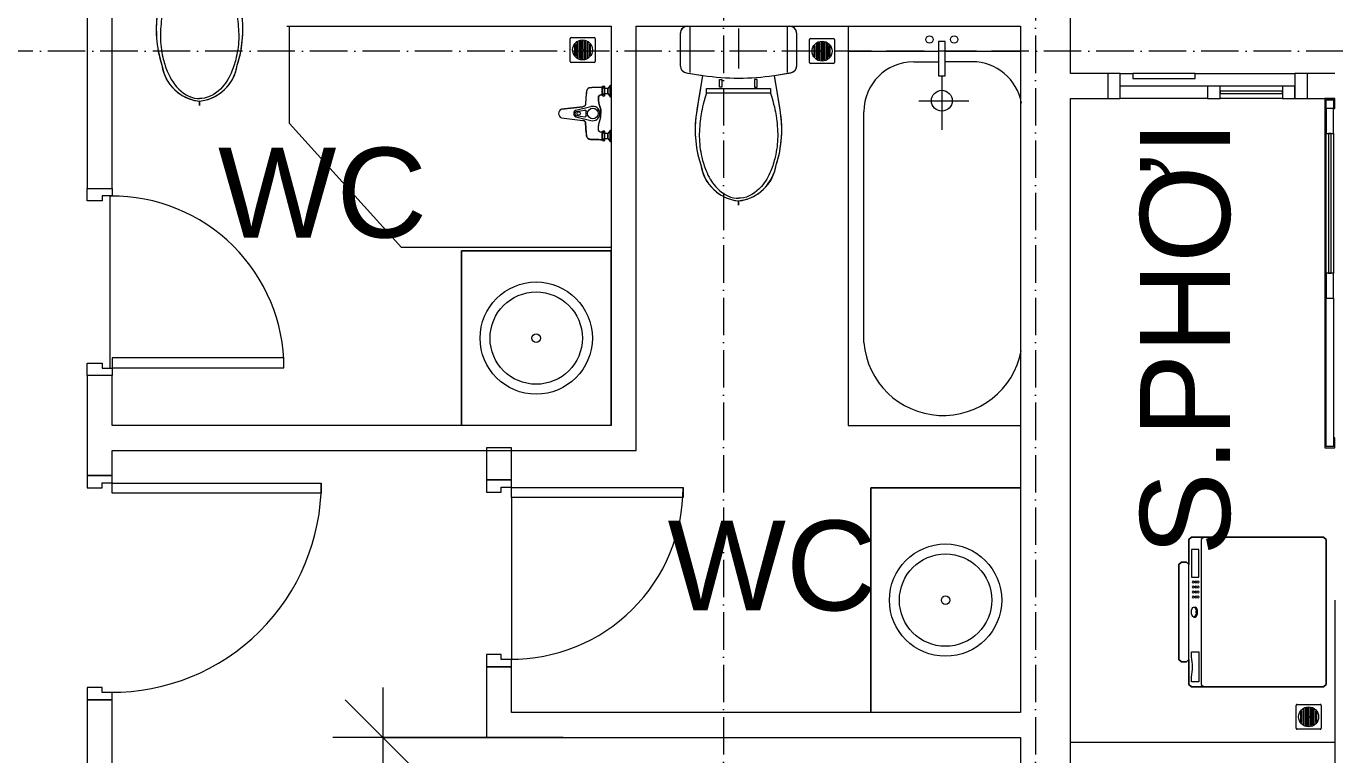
# Model space of a CAD drawing. Header units: millimetres. Extents: x -20144 to 122974, y -38328 to 48263.
# Drawn here: x 5156 to 10401, y 3530 to 6450 of the extents above; entities that cross this region are included whole.
import ezdxf

# ---------------------------------------------------------------- set-up
doc = ezdxf.new("R2010")
doc.units = ezdxf.units.MM
doc.linetypes.add('Grid Line', pattern=[4.2, 3, -0.6, 0, -0.6])
for name, color, linetype, lineweight in [('CHU', 181, 'Continuous', 5), ('CUA', 31, 'Continuous', 9), ('DIM', 1, 'Continuous', 5), ('DIM-200', 1, 'Continuous', 5), ('NET-CAT', 3, 'Continuous', 15), ('NET-THAY', 2, 'Continuous', 9), ('THIET BI', 44, 'Continuous', 5), ('THIET-BI', 44, 'Continuous', 5), ('TRUC', 225, 'Continuous', 5)]:
    doc.layers.add(name, color=color, linetype=linetype, lineweight=lineweight)
doc.styles.add('Arial_3', font='arial_0.ttf', dxfattribs={"height": 400})
doc.styles.add('Arial_4', font='arial_0.ttf', dxfattribs={"height": 360})
doc.dimstyles.new('Diagonal_-_2mm_Arial', dxfattribs={"dimscale": 304.8, "dimtxt": 408.10376, "dimasz": 0.984252, "dimexe": 0.656168, "dimexo": 4.593176, "dimgap": 0.098425, "dimtad": 1, "dimdec": 0, "dimzin": 0, "dimdsep": 46, "dimtxsty": 'Arial_3', "dimblk1": 'OBLIQUE', "dimblk2": 'OBLIQUE', "dimsah": 1, "dimcen": 0.09, "dimdle": 0.656168, "dimazin": 0, "dimtfac": 1, "dimtdec": 4, "dimtix": 1, "dimtmove": 0, "dimatfit": 3, "dimfxl": 0, "dimtvp": 1, "dimtolj": 1, "dimtzin": 0, "dimlwd": 9, "dimlwe": 9, "dimarcsym": 0})

# ---------------------------------------------------------------- blocks, each defined once
blk = doc.blocks.new('CUA WC - Type 1-1365100-MẶT BẰNG TẦNG 5 ĐẾN TẦNG 22')
at = {"layer": 'CUA', "lineweight": 5}
for p, q in [((-273.5, -52.3), (-273.5, 47.7)), ((-273.5, 47.7), (-223.5, 47.7)), ((-223.5, 47.7), (-223.5, -11.3)), ((426.5, 47.7), (476.5, 47.7)), ((426.5, -11.3), (426.5, 47.7)), ((476.5, 47.7), (476.5, -52.3)), ((-243.5, -52.3), (-273.5, -52.3)), ((-243.5, -11.3), (-243.5, -52.3)), ((-223.5, -11.3), (-243.5, -11.3)), ((446.5, -11.3), (426.5, -11.3)), ((446.5, -52.3), (446.5, -11.3)), ((476.5, -52.3), (446.5, -52.3))]:
    blk.add_line(p, q, dxfattribs=at)
at = {"layer": 'CUA'}
for p, q in [((-202.5, -52.3), (-242.5, -52.3)), ((-242.5, -52.3), (-242.5, -740.3)), ((-202.5, -740.3), (-202.5, -52.3)), ((-242.5, -740.3), (-202.5, -740.3))]:
    blk.add_line(p, q, dxfattribs=at)
at = {"layer": 'CUA', "lineweight": 5}
blk.add_arc((-242.5, -52.3), 688, 270, 0.5, dxfattribs=at)
blk = doc.blocks.new('CUA PHONG NGU - Type 1-1365721-MẶT BẰNG TẦNG 5 ĐẾN TẦNG 22')
at = {"layer": 'CUA'}
for p, q in [((-317.5, 890.3), (-277.5, 890.3)), ((-317.5, 52.3), (-317.5, 890.3)), ((-277.5, 890.3), (-277.5, 52.3)), ((-277.5, 52.3), (-317.5, 52.3))]:
    blk.add_line(p, q, dxfattribs=at)
at = {"layer": 'CUA', "lineweight": 5}
for p, q in [((-318.5, 52.3), (-348.5, 52.3)), ((-348.5, 52.3), (-348.5, -47.7)), ((-318.5, 11.3), (-318.5, 52.3)), ((-298.5, 11.3), (-318.5, 11.3)), ((-298.5, -47.7), (-298.5, 11.3)), ((521.5, 11.3), (501.5, 11.3)), ((501.5, 11.3), (501.5, -47.7)), ((551.5, 52.3), (521.5, 52.3)), ((521.5, 52.3), (521.5, 11.3)), ((551.5, -47.7), (551.5, 52.3)), ((-348.5, -47.7), (-298.5, -47.7)), ((501.5, -47.7), (551.5, -47.7))]:
    blk.add_line(p, q, dxfattribs=at)
blk.add_arc((-317.5, 52.3), 838, 359.5, 90, dxfattribs=at)
blk = doc.blocks.new('CUA WC - Type 1-1365096-MẶT BẰNG TẦNG 5 ĐẾN TẦNG 22')
at = {"layer": 'CUA'}
for p, q in [((-242.5, 740.3), (-202.5, 740.3)), ((-242.5, 52.3), (-242.5, 740.3)), ((-202.5, 740.3), (-202.5, 52.3)), ((-202.5, 52.3), (-242.5, 52.3))]:
    blk.add_line(p, q, dxfattribs=at)
at = {"layer": 'CUA', "lineweight": 5}
for p, q in [((-243.5, 52.3), (-273.5, 52.3)), ((-273.5, 52.3), (-273.5, -47.7)), ((-243.5, 11.3), (-243.5, 52.3)), ((-223.5, 11.3), (-243.5, 11.3)), ((-223.5, -47.7), (-223.5, 11.3)), ((446.5, 11.3), (426.5, 11.3)), ((426.5, 11.3), (426.5, -47.7)), ((476.5, 52.3), (446.5, 52.3)), ((446.5, 52.3), (446.5, 11.3)), ((476.5, -47.7), (476.5, 52.3)), ((-273.5, -47.7), (-223.5, -47.7)), ((426.5, -47.7), (476.5, -47.7))]:
    blk.add_line(p, q, dxfattribs=at)
blk.add_arc((-242.5, 52.3), 688, 359.5, 90, dxfattribs=at)
blk = doc.blocks.new('X-XI1 - X-XI-V5-MẶT BẰNG TẦNG 5 ĐẾN TẦNG 22')
at = {"layer": 'THIET-BI'}
for p, q in [((204.3, 0), (-204.3, 0)), ((204.3, 0), (-204.3, 0)), ((204.3, 0), (0, 0)), ((194.6, 0), (194.6, -186.1)), ((215, -2.1), (204.3, 0)), ((-230.6, -16.8), (-233.2, -33.2)), ((-233.2, -29), (-233.2, -157.9)), ((-233.2, -29), (-233.2, -157.9)), ((-233.2, -33.2), (-233.2, -45)), ((-233.2, -45), (-233.2, -157.9)), ((-227.9, -12.2), (-230.6, -16.8)), ((-222, -6.1), (-227.9, -12.2)), ((-212.4, -1.2), (-222, -6.1)), ((-204.3, 0), (-212.4, -1.2)), ((0, 0), (-204.3, 0)), ((-194.6, 0), (-194.6, -185.7)), ((0, -9.4), (0, -169.7)), ((219.3, -4.2), (215, -2.1)), ((224.8, -8.5), (219.3, -4.2)), ((227.7, -12), (224.8, -8.5)), ((231.6, -19.3), (227.7, -12)), ((233.2, -29), (231.6, -19.3)), ((233.2, -157.9), (233.2, -29)), ((233.2, -157.9), (233.2, -29)), ((233.2, -157.9), (233.2, -29)), ((-233.2, -157.9), (-232.9, -162.1)), ((-232.9, -162.1), (-231, -169.1)), ((-231, -169.1), (-228, -174.5)), ((-228, -174.5), (-224.2, -178.9)), ((-224.2, -178.9), (-216.9, -183.9)), ((-216.9, -183.9), (-209.4, -186.4)), ((-209.4, -186.4), (-202.4, -187.7)), ((-202.4, -187.7), (-192, -189.7)), ((-192, -189.7), (-184.2, -191.1)), ((-184.2, -191.1), (-168, -193.8)), ((-168, -193.8), (-149.9, -196.6)), ((-143.8, -197.5), (-166.7, -335.2)), ((-143.8, -197.5), (-166.7, -335.2)), ((-149.9, -196.6), (-143.8, -197.5)), ((-143.8, -197.5), (-147.8, -221.1)), ((143.8, -197.5), (212.9, -185.5)), ((166.7, -335.2), (143.8, -197.5)), ((166.7, -335.2), (143.8, -197.5)), ((146.9, -216.1), (143.8, -197.5)), ((212.9, -185.5), (220.8, -181.7)), ((220.8, -181.7), (226.5, -176.5)), ((226.5, -176.5), (231.9, -166.7)), ((231.9, -166.7), (233.2, -157.9)), ((-147.8, -221.1), (-155.3, -266.3)), ((-127.7, -249.9), (127.7, -249.9)), ((-127.7, -267.8), (-127.7, -249.9)), ((-76.6, -213.5), (-66.1, -213.5)), ((-76.6, -245), (-76.6, -213.5)), ((-66.1, -245), (-76.6, -245)), ((-66.1, -213.5), (-66.1, -245)), ((64, -213.5), (64, -245)), ((74.4, -213.5), (64, -213.5)), ((64, -245), (74.4, -245)), ((74.4, -245), (74.4, -213.5)), ((127.7, -249.9), (127.7, -267.8)), ((151.8, -245.3), (146.9, -216.1)), ((157.2, -277.8), (151.8, -245.3)), ((-161.5, -303.8), (-164.6, -322)), ((-157.7, -280.9), (-161.5, -303.8)), ((-155.3, -266.3), (-157.7, -280.9)), ((-8.6, -267.8), (-127.7, -267.8)), ((127.7, -267.8), (-8.6, -267.8)), ((161.7, -304.9), (157.2, -277.8)), ((166.7, -335.2), (161.7, -304.9)), ((-171, -365.1), (-172.5, -383)), ((-168.9, -349), (-171, -365.1)), ((-164.6, -322), (-168.9, -349)), ((171.6, -371), (166.7, -335.2)), ((-172.5, -383), (-173.5, -402.2)), ((-173.5, -402.2), (-173.1, -436.1)), ((173.2, -395.8), (171.6, -371)), ((173.5, -426.5), (173.2, -395.8)), ((-173.1, -436.1), (-172.5, -446.5)), ((-172.5, -446.5), (-169.6, -474.8)), ((165.2, -502.3), (172.5, -446.5)), ((172.5, -446.5), (173.5, -426.5)), ((-169.6, -474.8), (-166.5, -495.3)), ((-166.5, -495.3), (-161.1, -520.9)), ((-161.1, -520.9), (-151.4, -555.9)), ((155.1, -543.7), (161.7, -518.5)), ((161.7, -518.5), (165.2, -502.3)), ((-151.4, -555.9), (-143.5, -587)), ((145.5, -581), (151.4, -555.9)), ((151.4, -555.9), (155.1, -543.7)), ((-143.5, -587), (-131.8, -612.8)), ((-131.8, -612.8), (-121.7, -628.9)), ((-121.7, -628.9), (-100.2, -653.8)), ((114.1, -638.9), (131.6, -613.2)), ((131.6, -613.2), (145.5, -581)), ((-100.2, -653.8), (-87.5, -664.8)), ((-87.5, -664.8), (-69.9, -676.9)), ((-69.9, -676.9), (-49.6, -687.2)), ((60.8, -681.9), (86, -665.9)), ((86, -665.9), (100.2, -653.8)), ((100.2, -653.8), (114.1, -638.9)), ((-49.6, -687.2), (-19.9, -696.9)), ((-19.9, -696.9), (0, -700.2)), ((0, -700.2), (34.6, -692.9)), ((0, -700.2), (0, -702.7)), ((0, -712.5), (0, -700.2)), ((0, -700.3), (0, -710.2)), ((0, -702.7), (0, -715.9)), ((0, -710.2), (0, -716.9)), ((0, -717.2), (0, -712.5)), ((0, -716.9), (0, -717.2)), ((34.6, -692.9), (60.8, -681.9))]:
    blk.add_line(p, q, dxfattribs=at)
for centre, radius, start, end in [((204.3, -29), 29, 360, 90), ((204.3, -29), 29, 0, 90), ((-204.3, -29), 29, 90, 180), ((-204.3, -29), 29, 90, 180), ((-204.3, -157.9), 29, 180, 259.8599), ((-204.3, -157.9), 29, 180, 259.8599), ((18.1, 960), 1168.8, 258.7762, 262.0348), ((18.1, 960), 1168.8, 258.7762, 262.0348), ((18.1, 960), 1168.8, 262.1447, 269.1633), ((-16, 957.7), 1166.4, 270.8375, 277.7683), ((-18.1, 960), 1168.8, 277.9652, 281.2238), ((-18.1, 960), 1168.8, 277.9652, 281.2238), ((204.3, -157.9), 29, 280.1401, 360), ((204.3, -157.9), 29, 280.1401, 0), ((287.1, -414.4), 460.7, 170.0941, 197.8856), ((287.1, -414.4), 460.7, 170.0941, 197.8856), ((-287.1, -414.4), 460.7, 342.1144, 9.9059), ((-287.1, -414.4), 460.7, 342.1144, 9.9059), ((18.2, -529.6), 171.6, 188.8267, 263.9098), ((18.2, -529.6), 171.6, 188.8267, 263.9098), ((-18.2, -529.6), 171.6, 276.0902, 351.1733), ((-18.2, -529.6), 171.6, 276.0902, 351.1733)]:
    blk.add_arc(centre, radius, start, end, dxfattribs=at)
for points in [[(-127.7, -267.8), (-143.4, -315.6), (-152.2, -364.8), (-160.3, -442.2), (-151, -516.8), (-129.6, -585.3), (-93.5, -652), (-37.5, -689.3), (-2.9, -689.4), (0, -689.4)], [(127.7, -267.8), (143.4, -315.6), (152.2, -364.8), (160.3, -442.2), (151, -516.8), (129.6, -585.3), (93.5, -652), (37.5, -689.3), (2.9, -689.4), (0, -689.4)]]:
    blk.add_open_spline(points, degree=3, knots=[12.724379, 12.724379, 12.724379, 12.724379, 75.096459, 151.912755, 228.70098, 282.501534, 351.034079, 439.49288, 447.51098, 447.51098, 447.51098, 447.51098], dxfattribs=at)
blk = doc.blocks.new('X-XI1 - X-XI-V13-MẶT BẰNG TẦNG 5 ĐẾN TẦNG 22')
at = {"layer": 'THIET-BI'}
for p, q in [((194.6, 0), (194.6, -186.1)), ((215, -2.1), (204.3, 0)), ((-230.6, -16.8), (-233.2, -33.2)), ((-233.2, -29), (-233.2, -157.9)), ((-233.2, -29), (-233.2, -157.9)), ((-233.2, -33.2), (-233.2, -45)), ((-233.2, -45), (-233.2, -157.9)), ((-227.9, -12.2), (-230.6, -16.8)), ((-222, -6.1), (-227.9, -12.2)), ((-212.4, -1.2), (-222, -6.1)), ((-204.3, 0), (-212.4, -1.2)), ((-194.6, 0), (-194.6, -185.7)), ((0, -9.4), (0, -169.7)), ((219.3, -4.2), (215, -2.1)), ((224.8, -8.5), (219.3, -4.2)), ((227.7, -12), (224.8, -8.5)), ((231.6, -19.3), (227.7, -12)), ((233.2, -29), (231.6, -19.3)), ((233.2, -157.9), (233.2, -29)), ((233.2, -157.9), (233.2, -29)), ((233.2, -157.9), (233.2, -29)), ((-233.2, -157.9), (-232.9, -162.1)), ((-232.9, -162.1), (-231, -169.1)), ((-231, -169.1), (-228, -174.5)), ((-228, -174.5), (-224.2, -178.9)), ((-224.2, -178.9), (-216.9, -183.9)), ((-216.9, -183.9), (-209.4, -186.4)), ((-209.4, -186.4), (-202.4, -187.7)), ((-202.4, -187.7), (-192, -189.7)), ((-192, -189.7), (-184.2, -191.1)), ((-184.2, -191.1), (-168, -193.8)), ((-168, -193.8), (-149.9, -196.6)), ((-143.8, -197.5), (-166.7, -335.2)), ((-143.8, -197.5), (-166.7, -335.2)), ((-149.9, -196.6), (-143.8, -197.5)), ((-143.8, -197.5), (-147.8, -221.1)), ((143.8, -197.5), (212.9, -185.5)), ((166.7, -335.2), (143.8, -197.5)), ((166.7, -335.2), (143.8, -197.5)), ((146.9, -216.1), (143.8, -197.5)), ((212.9, -185.5), (220.8, -181.7)), ((220.8, -181.7), (226.5, -176.5)), ((226.5, -176.5), (231.9, -166.7)), ((231.9, -166.7), (233.2, -157.9)), ((-147.8, -221.1), (-155.3, -266.3)), ((-127.7, -249.9), (127.7, -249.9)), ((-127.7, -267.8), (-127.7, -249.9)), ((-76.6, -213.5), (-66.1, -213.5)), ((-76.6, -245), (-76.6, -213.5)), ((-66.1, -245), (-76.6, -245)), ((-66.1, -213.5), (-66.1, -245)), ((64, -213.5), (64, -245)), ((74.4, -213.5), (64, -213.5)), ((64, -245), (74.4, -245)), ((74.4, -245), (74.4, -213.5)), ((127.7, -249.9), (127.7, -267.8)), ((151.8, -245.3), (146.9, -216.1)), ((157.2, -277.8), (151.8, -245.3)), ((-161.5, -303.8), (-164.6, -322)), ((-157.7, -280.9), (-161.5, -303.8)), ((-155.3, -266.3), (-157.7, -280.9)), ((-8.6, -267.8), (-127.7, -267.8)), ((127.7, -267.8), (-8.6, -267.8)), ((161.7, -304.9), (157.2, -277.8)), ((166.7, -335.2), (161.7, -304.9)), ((-171, -365.1), (-172.5, -383)), ((-168.9, -349), (-171, -365.1)), ((-164.6, -322), (-168.9, -349)), ((171.6, -371), (166.7, -335.2)), ((-172.5, -383), (-173.5, -402.2)), ((-173.5, -402.2), (-173.1, -436.1)), ((173.2, -395.8), (171.6, -371)), ((173.5, -426.5), (173.2, -395.8)), ((-173.1, -436.1), (-172.5, -446.5)), ((-172.5, -446.5), (-169.6, -474.8)), ((165.2, -502.3), (172.5, -446.5)), ((172.5, -446.5), (173.5, -426.5)), ((-169.6, -474.8), (-166.5, -495.3)), ((-166.5, -495.3), (-161.1, -520.9)), ((-161.1, -520.9), (-151.4, -555.9)), ((155.1, -543.7), (161.7, -518.5)), ((161.7, -518.5), (165.2, -502.3)), ((-151.4, -555.9), (-143.5, -587)), ((145.5, -581), (151.4, -555.9)), ((151.4, -555.9), (155.1, -543.7)), ((-143.5, -587), (-131.8, -612.8)), ((-131.8, -612.8), (-121.7, -628.9)), ((-121.7, -628.9), (-100.2, -653.8)), ((114.1, -638.9), (131.6, -613.2)), ((131.6, -613.2), (145.5, -581)), ((-100.2, -653.8), (-87.5, -664.8)), ((-87.5, -664.8), (-69.9, -676.9)), ((-69.9, -676.9), (-49.6, -687.2)), ((60.8, -681.9), (86, -665.9)), ((86, -665.9), (100.2, -653.8)), ((100.2, -653.8), (114.1, -638.9)), ((-49.6, -687.2), (-19.9, -696.9)), ((-19.9, -696.9), (0, -700.2)), ((0, -700.2), (34.6, -692.9)), ((0, -700.2), (0, -702.7)), ((0, -712.5), (0, -700.2)), ((0, -700.3), (0, -710.2)), ((0, -702.7), (0, -715.9)), ((0, -710.2), (0, -716.9)), ((0, -717.2), (0, -712.5)), ((0, -716.9), (0, -717.2)), ((34.6, -692.9), (60.8, -681.9))]:
    blk.add_line(p, q, dxfattribs=at)
for centre, radius, start, end in [((204.3, -29), 29, 360, 90), ((204.3, -29), 29, 0, 90), ((-204.3, -29), 29, 90, 180), ((-204.3, -29), 29, 90, 180), ((-204.3, -157.9), 29, 180, 259.8599), ((-204.3, -157.9), 29, 180, 259.8599), ((18.1, 960), 1168.8, 258.7762, 262.0348), ((18.1, 960), 1168.8, 258.7762, 262.0348), ((18.1, 960), 1168.8, 262.1447, 269.1633), ((-16, 957.7), 1166.4, 270.8375, 277.7683), ((-18.1, 960), 1168.8, 277.9652, 281.2238), ((-18.1, 960), 1168.8, 277.9652, 281.2238), ((204.3, -157.9), 29, 280.1401, 360), ((204.3, -157.9), 29, 280.1401, 0), ((287.1, -414.4), 460.7, 170.0941, 197.8856), ((287.1, -414.4), 460.7, 170.0941, 197.8856), ((-287.1, -414.4), 460.7, 342.1144, 9.9059), ((-287.1, -414.4), 460.7, 342.1144, 9.9059), ((18.2, -529.6), 171.6, 188.8267, 263.9098), ((18.2, -529.6), 171.6, 188.8267, 263.9098), ((-18.2, -529.6), 171.6, 276.0902, 351.1733), ((-18.2, -529.6), 171.6, 276.0902, 351.1733)]:
    blk.add_arc(centre, radius, start, end, dxfattribs=at)
for points in [[(-127.7, -267.8), (-143.4, -315.6), (-152.2, -364.8), (-160.3, -442.2), (-151, -516.8), (-129.6, -585.3), (-93.5, -652), (-37.5, -689.3), (-2.9, -689.4), (0, -689.4)], [(127.7, -267.8), (143.4, -315.6), (152.2, -364.8), (160.3, -442.2), (151, -516.8), (129.6, -585.3), (93.5, -652), (37.5, -689.3), (2.9, -689.4), (0, -689.4)]]:
    blk.add_open_spline(points, degree=3, knots=[12.724379, 12.724379, 12.724379, 12.724379, 75.096459, 151.912755, 228.70098, 282.501534, 351.034079, 439.49288, 447.51098, 447.51098, 447.51098, 447.51098], dxfattribs=at)
blk = doc.blocks.new('X-SEN - X-SEN-1305592-MẶT BẰNG TẦNG 5 ĐẾN TẦNG 22')
at = {"layer": 'THIET-BI'}
for p, q in [((-67.5, 0), (-112.5, 0)), ((-112.5, 0), (-112.5, -3.8)), ((-112.5, 0), (-67.5, 0)), ((-112.5, -3.8), (-112.5, 0)), ((-67.5, -3.8), (-67.5, 0)), ((-67.5, 0), (-67.5, -3.8)), ((112.5, 0), (67.5, 0)), ((67.5, 0), (67.5, -3.8)), ((67.5, 0), (67.5, -3.8)), ((112.5, 0), (67.5, 0)), ((112.5, -3.8), (112.5, 0)), ((112.5, -3.8), (112.5, 0)), ((-112.5, -3.8), (-99.9, -12.6)), ((-67.5, -3.8), (-112.5, -3.8)), ((-112.5, -3.8), (-99.9, -12.6)), ((-99.9, -25.3), (-107.2, -25.3)), ((-72.8, -25.3), (-107.2, -25.3)), ((-107.2, -34.3), (-105.1, -34.3)), ((-107.2, -34.3), (-72.8, -34.3)), ((-105.1, -34.3), (-105.1, -37.2)), ((-105.1, -34.3), (-105.1, -37.2)), ((-74.9, -34.3), (-105.1, -34.3)), ((-105.1, -37.2), (-74.9, -37.2)), ((-99.9, -12.6), (-99.9, -25.3)), ((-99.9, -12.6), (-80.1, -12.6)), ((-80.1, -12.6), (-99.9, -12.6)), ((-99.9, -12.6), (-99.9, -25.3)), ((-80.1, -12.6), (-67.5, -3.8)), ((-80.1, -12.6), (-67.5, -3.8)), ((-80.1, -25.3), (-80.1, -12.6)), ((-80.1, -25.3), (-80.1, -12.6)), ((-72.8, -25.3), (-80.1, -25.3)), ((-74.9, -37.2), (-74.9, -34.3)), ((-74.9, -34.3), (-72.8, -34.3)), ((-74.9, -37.2), (-74.9, -34.3)), ((67.5, -3.8), (80.1, -12.6)), ((112.5, -3.8), (67.5, -3.8)), ((67.5, -3.8), (80.1, -12.6)), ((80.1, -25.3), (72.8, -25.3)), ((107.2, -25.3), (72.8, -25.3)), ((72.8, -34.3), (74.9, -34.3)), ((72.8, -34.3), (107.2, -34.3)), ((74.9, -34.3), (74.9, -37.2)), ((74.9, -34.3), (74.9, -37.2)), ((105.1, -34.3), (74.9, -34.3)), ((74.9, -37.2), (105.1, -37.2)), ((80.1, -12.6), (80.1, -25.3)), ((99.9, -12.6), (80.1, -12.6)), ((80.1, -12.6), (99.9, -12.6)), ((99.9, -12.6), (80.1, -12.6)), ((80.1, -12.6), (80.1, -25.3)), ((99.9, -12.6), (112.5, -3.8)), ((99.9, -12.6), (112.5, -3.8)), ((99.9, -25.3), (99.9, -12.6)), ((99.9, -25.3), (99.9, -12.6)), ((107.2, -25.3), (99.9, -25.3)), ((105.1, -37.2), (105.1, -34.3)), ((105.1, -34.3), (107.2, -34.3)), ((105.1, -37.2), (105.1, -34.3)), ((-12.9, -141.7), (-27.6, -80.8)), ((12.9, -141.7), (27.6, -80.8)), ((-27.3, -113.1), (-17.5, -199.2)), ((-17.5, -199.2), (-27.3, -113.1)), ((-7.7, -139.6), (-13.8, -105.5)), ((7.7, -139.6), (13.8, -105.5)), ((17.5, -199.2), (27.3, -113.1)), ((17.5, -199.2), (27.3, -113.1))]:
    blk.add_line(p, q, dxfattribs=at)
for centre, radius in [((0, -73.2), 21.5), ((0, -130.1), 7.2)]:
    blk.add_circle(centre, radius, dxfattribs=at)
for centre, radius, start, end in [((-102.9, -29.8), 6.9, 148.0246, 211.9754), ((-102.9, -29.8), 6.9, 148.0246, 211.9754), ((-107.2, -27.1), 1.8, 90, 148.0246), ((-107.2, -27.1), 1.8, 90, 148.0246), ((-107.2, -32.5), 1.8, 211.9754, 270), ((-107.2, -32.5), 1.8, 211.9754, 270), ((-112.5, -29.8), 6.9, 319.2845, 40.7155), ((-94.4, -29.8), 6.9, 139.2845, 220.7155), ((-85.4, -29.8), 6.9, 319.2845, 40.7155), ((-67.5, -29.8), 6.9, 139.2845, 220.7155), ((-72.8, -27.1), 1.8, 31.9754, 90), ((-72.8, -27.1), 1.8, 31.9754, 90), ((-72.8, -32.5), 1.8, 270, 328.0246), ((-72.8, -32.5), 1.8, 270, 328.0246), ((-77.1, -29.8), 6.9, 328.0246, 31.9754), ((-77.1, -29.8), 6.9, 328.0246, 31.9754), ((-0.4, -73.2), 28.3, 89.2517, 195.6693), ((0.4, -73.2), 28.3, 344.3307, 90.7483), ((77.1, -29.8), 6.9, 148.0246, 211.9754), ((77.1, -29.8), 6.9, 148.0246, 211.9754), ((72.8, -27.1), 1.8, 90, 148.0246), ((72.8, -27.1), 1.8, 90, 148.0246), ((72.8, -32.5), 1.8, 211.9754, 270), ((72.8, -32.5), 1.8, 211.9754, 270), ((67.5, -29.8), 6.9, 319.2845, 40.7155), ((85.6, -29.8), 6.9, 139.2845, 220.7155), ((94.6, -29.8), 6.9, 319.2845, 40.7155), ((112.5, -29.8), 6.9, 139.2845, 220.7155), ((107.2, -27.1), 1.8, 31.9754, 90), ((107.2, -27.1), 1.8, 31.9754, 90), ((107.2, -32.5), 1.8, 270, 328.0246), ((107.2, -32.5), 1.8, 270, 328.0246), ((102.9, -29.8), 6.9, 328.0246, 31.9754), ((102.9, -29.8), 6.9, 328.0246, 31.9754), ((-9.4, -104.7), 4.5, 74.0703, 190.1556), ((-0.4, -73.2), 28.3, 254.0703, 270.7483), ((0.4, -73.2), 28.3, 269.2517, 285.9297), ((9.4, -104.7), 4.5, 349.8444, 105.9297), ((0, -134.7), 14.7, 208.4144, 331.5856), ((0, -136.6), 8.24, 201.1294, 338.8706), ((0, -191), 19.3, 205.0481, 334.9519), ((0, -191), 19.3, 205.0481, 334.9519)]:
    blk.add_arc(centre, radius, start, end, dxfattribs=at)
for points, knots in [([(-105.1, -37.2), (-105.1, -39.1), (-104.9, -42.9), (-104.7, -48.5), (-104.5, -54.2), (-104.2, -61.7), (-103.9, -68.4), (-103.8, -73.6), (-103.7, -75.5), (-103.7, -76.7), (-103.6, -77.6), (-103.6, -78.6), (-103.6, -79.8), (-103.6, -81), (-103.5, -81.8), (-103.5, -82.3), (-103.5, -82.6), (-103.4, -83), (-103.4, -83.5), (-103.3, -84.3), (-103.2, -85.5), (-103.1, -86.6), (-102.8, -87.6), (-102.6, -88.2), (-102.3, -88.9), (-101.9, -89.7), (-101.3, -90.8), (-100.6, -91.7), (-100, -92.5), (-99, -93.6), (-97.8, -94.7), (-96.2, -95.8), (-95, -96.6), (-93.7, -97.2), (-92.4, -97.7), (-91.2, -98.1), (-90.3, -98.4), (-89.6, -98.5), (-88.9, -98.7), (-88, -98.8), (-86.8, -99), (-85.6, -99.1), (-84.7, -99.1), (-84, -99.2), (-83.3, -99.3), (-82.3, -99.4), (-81.2, -99.5), (-79.7, -99.6), (-77.9, -99.8), (-75.5, -100), (-72.8, -100.2), (-70, -100.5), (-66.3, -100.8), (-61.6, -101.2), (-56, -101.5), (-51.7, -101.8), (-48.8, -101.9), (-47.3, -101.9), (-46.1, -101.9), (-45.1, -102), (-44.4, -102), (-43.6, -102), (-42.6, -102), (-41.4, -102), (-40.1, -102), (-39.3, -102.1), (-38.8, -102.1), (-38.5, -102.2), (-38.1, -102.2), (-37.6, -102.3), (-36.8, -102.4), (-35.6, -102.6), (-34.3, -103), (-33.2, -103.5), (-32.5, -104), (-31.7, -104.6), (-30.5, -105.7), (-29, -107.6), (-27.9, -110.1), (-27.4, -112), (-27.3, -113.1)], [0, 0, 0, 0, 0.041667, 0.083333, 0.125, 0.166667, 0.25, 0.270833, 0.28125, 0.291667, 0.296875, 0.302083, 0.3125, 0.322917, 0.328125, 0.330729, 0.333333, 0.335938, 0.338542, 0.34375, 0.354167, 0.364583, 0.369792, 0.375, 0.380208, 0.385417, 0.395833, 0.40625, 0.411458, 0.416667, 0.4375, 0.447917, 0.458333, 0.46875, 0.479167, 0.489583, 0.494792, 0.5, 0.505208, 0.510417, 0.520833, 0.53125, 0.536458, 0.541667, 0.546875, 0.552083, 0.5625, 0.572917, 0.583333, 0.604167, 0.625, 0.645833, 0.666667, 0.708333, 0.75, 0.791667, 0.802083, 0.8125, 0.822917, 0.828125, 0.833333, 0.838542, 0.84375, 0.854167, 0.864583, 0.869792, 0.872396, 0.875, 0.877604, 0.880208, 0.885417, 0.895833, 0.90625, 0.916667, 0.921875, 0.927083, 0.9375, 0.958333, 0.979167, 1, 1, 1, 1]), ([(-105.1, -37.2), (-104.5, -52.3), (-103.9, -68.7), (-103.3, -87.5), (-99.6, -93.9), (-92.4, -98.5), (-72.6, -100.1), (-54, -102.2), (-33.9, -102), (-28.7, -107.4), (-27.8, -111), (-27.3, -113.1)], [0, 0, 0, 0, 45.441328, 49.333631, 56.110562, 66.562664, 73.682324, 114.966912, 125.570438, 129.900151, 136.284558, 136.284558, 136.284558, 136.284558]), ([(0, -41), (-2, -40.9), (-5.6, -40.9), (-10.3, -41.2), (-14.4, -41.6), (-18, -42.2), (-21.2, -42.9), (-24.2, -43.7), (-27.1, -44.6), (-30, -45.4), (-32.9, -46.3), (-35.8, -47.2), (-38.8, -47.9), (-41.8, -48.6), (-45.1, -49.2), (-48.4, -49.8), (-51.8, -50.2), (-54.8, -50.5), (-56.9, -50.7), (-58.1, -50.8), (-59, -50.9), (-59.9, -51), (-60.8, -51), (-61.7, -51), (-62.4, -51), (-63, -51), (-63.6, -51), (-64.4, -50.9), (-65.1, -50.8), (-65.7, -50.7), (-66.1, -50.6), (-66.5, -50.5), (-67.1, -50.4), (-68.1, -50.1), (-69.1, -49.6), (-70.1, -49), (-71.1, -48.3), (-72, -47.4), (-72.8, -46.6), (-73.3, -45.8), (-73.8, -45.1), (-74.1, -44.3), (-74.4, -43.5), (-74.6, -42.6), (-74.7, -41.9), (-74.8, -41.3), (-74.8, -40.9), (-74.9, -40.4), (-74.9, -39.8), (-74.9, -38.8), (-74.9, -37.9), (-74.9, -37.2)], [0, 0, 0, 0, 0.041667, 0.083333, 0.125, 0.166667, 0.208333, 0.25, 0.291667, 0.333333, 0.375, 0.416667, 0.458333, 0.5, 0.541667, 0.583333, 0.625, 0.666667, 0.6875, 0.697917, 0.708333, 0.71875, 0.729167, 0.739583, 0.75, 0.755208, 0.760417, 0.770833, 0.78125, 0.786458, 0.791667, 0.796875, 0.802083, 0.8125, 0.833333, 0.84375, 0.854167, 0.875, 0.885417, 0.895833, 0.90625, 0.916667, 0.927083, 0.9375, 0.947917, 0.953125, 0.958333, 0.963542, 0.96875, 0.979167, 1, 1, 1, 1]), ([(-74.9, -37.2), (-74.9, -39.9), (-75, -44.9), (-67.9, -51.6), (-55.3, -50.7), (-39.4, -48.7), (-24.4, -43.4), (-11.8, -40.7), (0, -41)], [0, 0, 0, 0, 8.475038, 15.961674, 29.255673, 47.963091, 70.422589, 93.837243, 93.837243, 93.837243, 93.837243]), ([(74.9, -37.2), (74.9, -37.9), (74.9, -38.8), (74.9, -39.8), (74.9, -40.4), (74.8, -40.9), (74.8, -41.3), (74.7, -41.9), (74.6, -42.6), (74.4, -43.3), (74.3, -43.9), (74.1, -44.4), (73.8, -45.1), (73.3, -45.8), (72.8, -46.6), (72, -47.4), (71.1, -48.3), (70.1, -49), (69.1, -49.6), (68.1, -50.1), (67.1, -50.4), (66.5, -50.5), (66.1, -50.6), (65.7, -50.7), (65.1, -50.8), (64.4, -50.9), (63.5, -51), (62.7, -51), (62.1, -51), (61.5, -51), (60.8, -51), (59.9, -51), (59, -50.9), (58.1, -50.8), (56.9, -50.7), (54.8, -50.5), (51.8, -50.2), (47.2, -49.6), (41.8, -48.7), (36.8, -47.4), (32.9, -46.3), (30, -45.4), (27.1, -44.6), (24.2, -43.7), (21.2, -42.9), (18, -42.2), (14.4, -41.6), (10.3, -41.2), (5.6, -40.9), (2, -40.9), (0, -41)], [0, 0, 0, 0, 0.020833, 0.03125, 0.036458, 0.041667, 0.046875, 0.052083, 0.0625, 0.072917, 0.078125, 0.083333, 0.09375, 0.104167, 0.114583, 0.125, 0.145833, 0.15625, 0.166667, 0.1875, 0.197917, 0.203125, 0.208333, 0.213542, 0.21875, 0.229167, 0.239583, 0.25, 0.255208, 0.260417, 0.270833, 0.28125, 0.291667, 0.302083, 0.3125, 0.333333, 0.375, 0.416667, 0.5, 0.583333, 0.625, 0.666667, 0.708333, 0.75, 0.791667, 0.833333, 0.875, 0.916667, 0.958333, 1, 1, 1, 1]), ([(74.9, -37.2), (74.9, -39.9), (75, -44.9), (67.9, -51.6), (55.3, -50.7), (39.4, -48.7), (24.4, -43.4), (11.8, -40.7), (0, -41)], [0, 0, 0, 0, 8.475038, 15.961674, 29.255673, 47.963091, 70.422589, 93.837243, 93.837243, 93.837243, 93.837243]), ([(27.3, -113.1), (27.4, -112), (27.9, -110.1), (29, -107.6), (30.5, -105.7), (31.7, -104.6), (32.5, -104), (33.2, -103.5), (34.3, -103), (35.6, -102.6), (36.8, -102.4), (37.6, -102.3), (38.1, -102.2), (38.5, -102.2), (38.8, -102.1), (39.3, -102.1), (40.1, -102), (41.4, -102), (42.6, -102), (43.6, -102), (44.4, -102), (45.1, -102), (46.1, -101.9), (47.3, -101.9), (48.8, -101.9), (51.7, -101.8), (57.9, -101.4), (65.3, -100.9), (72.8, -100.2), (76.9, -99.8), (79.7, -99.6), (81.2, -99.5), (82.3, -99.4), (83.3, -99.3), (84, -99.2), (84.7, -99.1), (85.6, -99.1), (86.8, -99), (88, -98.8), (88.9, -98.7), (89.6, -98.5), (90.3, -98.4), (91.2, -98.1), (92.4, -97.7), (93.7, -97.2), (95, -96.6), (96.2, -95.8), (97.8, -94.7), (99.2, -93.4), (100.4, -91.9), (101.3, -90.8), (101.9, -89.7), (102.3, -88.9), (102.6, -88.2), (102.8, -87.6), (103.1, -86.6), (103.2, -85.5), (103.3, -84.3), (103.4, -83.5), (103.4, -83), (103.5, -82.6), (103.5, -82.3), (103.5, -81.8), (103.6, -81), (103.6, -79.8), (103.6, -78.6), (103.6, -77.6), (103.7, -76.7), (103.7, -75.5), (103.8, -73.6), (103.9, -70.3), (104.1, -65.5), (104.5, -54.2), (104.8, -44.8), (105.1, -37.2)], [0, 0, 0, 0, 0.020833, 0.041667, 0.0625, 0.072917, 0.078125, 0.083333, 0.09375, 0.104167, 0.114583, 0.119792, 0.122396, 0.125, 0.127604, 0.130208, 0.135417, 0.145833, 0.15625, 0.161458, 0.166667, 0.171875, 0.177083, 0.1875, 0.197917, 0.208333, 0.25, 0.333333, 0.375, 0.416667, 0.427083, 0.4375, 0.447917, 0.453125, 0.458333, 0.463542, 0.46875, 0.479167, 0.489583, 0.494792, 0.5, 0.505208, 0.510417, 0.520833, 0.53125, 0.541667, 0.552083, 0.5625, 0.583333, 0.59375, 0.604167, 0.614583, 0.619792, 0.625, 0.630208, 0.635417, 0.645833, 0.65625, 0.661458, 0.664062, 0.666667, 0.669271, 0.671875, 0.677083, 0.6875, 0.697917, 0.703125, 0.708333, 0.71875, 0.729167, 0.75, 0.791667, 0.833333, 1, 1, 1, 1]), ([(105.1, -37.2), (104.5, -52.3), (103.9, -68.7), (103.3, -87.5), (99.6, -93.9), (92.4, -98.5), (72.6, -100.1), (54, -102.2), (33.9, -102), (28.7, -107.4), (27.8, -111), (27.3, -113.1)], [0, 0, 0, 0, 45.441328, 49.333631, 56.110562, 66.562664, 73.682324, 114.966912, 125.570438, 129.900151, 136.284558, 136.284558, 136.284558, 136.284558])]:
    blk.add_open_spline(points, degree=3, knots=knots, dxfattribs=at)
blk = doc.blocks.new('X-LA2 - X-LA-1915404-MẶT BẰNG TẦNG 5 ĐẾN TẦNG 22')
at = {"layer": 'THIET-BI'}
for p, q in [((350, 0), (-350, 0)), ((-350, 0), (-350, -600)), ((-350, -600), (-350, 0)), ((-350, 0), (350, 0)), ((-350, -600), (350, -600)), ((350, -600), (-350, -600))]:
    blk.add_line(p, q, dxfattribs=at)
for radius in [225, 185, 17]:
    blk.add_circle((0, -300), radius, dxfattribs=at)
blk = doc.blocks.new('X-LA2 - X-LA 3-1915321-MẶT BẰNG TẦNG 5 ĐẾN TẦNG 22')
at = {"layer": 'THIET-BI'}
for p, q in [((-450, 0), (-450, -600)), ((-450, -600), (-450, 0)), ((-450, -600), (450, -600)), ((450, -600), (-450, -600))]:
    blk.add_line(p, q, dxfattribs=at)
for radius in [225, 185, 17]:
    blk.add_circle((0, -300), radius, dxfattribs=at)
blk = doc.blocks.new('X-PHEU - X-PHEU-1231512-MẶT BẰNG TẦNG 5 ĐẾN TẦNG 22')
at = {"layer": 'THIET-BI'}
for p, q in [((25, 29), (25, 121)), ((29, 125), (121, 125)), ((57.5, 43.5), (57.5, 106.5)), ((62.5, 108.8), (62.5, 41.2)), ((67.5, 39.8), (67.5, 110.2)), ((72.5, 110.9), (72.5, 78.1)), ((77.5, 78.1), (77.5, 110.9)), ((82.5, 110.2), (82.5, 39.8)), ((87.5, 41.2), (87.5, 108.8)), ((92.5, 106.5), (92.5, 43.5)), ((125, 121), (125, 29)), ((42.5, 90.5), (42.5, 59.5)), ((47.5, 51.8), (47.5, 98.2)), ((52.5, 103.1), (52.5, 46.9)), ((72.5, 71.9), (72.5, 39.1)), ((77.5, 39.1), (77.5, 71.9)), ((97.5, 46.9), (97.5, 103.1)), ((102.5, 98.2), (102.5, 51.8)), ((107.5, 59.5), (107.5, 90.5)), ((121, 25), (29, 25))]:
    blk.add_line(p, q, dxfattribs=at)
blk.add_circle((75, 75), 40, dxfattribs=at)
for centre, radius, start, end in [((29, 121), 4, 90, 180), ((75, 75), 36, 119.0853, 128.6822), ((75, 75), 36, 102.0247, 110.3175), ((75, 75), 36, 90, 93.9821), ((75, 75), 36, 86.0179, 90), ((75, 75), 36, 69.6825, 77.9753), ((75, 75), 36, 51.3178, 60.9147), ((121, 121), 4, 0, 90), ((75, 75), 36, 139.8082, 154.5256), ((75, 75), 36, 205.4744, 220.1918), ((75, 75), 4, 128.6822, 231.3178), ((75, 75), 4, 308.6822, 51.3178), ((75, 75), 36, 25.4744, 40.1918), ((75, 75), 36, 319.8082, 334.5256), ((29, 29), 4, 180, 270), ((75, 75), 36, 231.3178, 240.9147), ((75, 75), 36, 249.6825, 257.9753), ((75, 75), 36, 266.0179, 270), ((75, 75), 36, 270, 273.9821), ((75, 75), 36, 282.0247, 290.3175), ((75, 75), 36, 299.0853, 308.6822), ((121, 29), 4, 270, 360)]:
    blk.add_arc(centre, radius, start, end, dxfattribs=at)
blk = doc.blocks.new('X-BON TAM - X-BON TAM-V45-MẶT BẰNG TẦNG 5 ĐẾN TẦNG 22')
at = {"layer": 'THIET-BI'}
for p, q in [((-375, 0), (-375, -1600)), ((-375, 0), (-375, -1600)), ((-375, -100), (-12.9, -100)), ((12.9, -61.4), (-12.9, -61.4)), ((-12.9, -61.4), (-12.9, -198.5)), ((12.9, -198.5), (12.9, -61.4)), ((12.9, -100), (315, -100)), ((-112.7, -142.6), (-12.9, -142.6)), ((121.7, -142.6), (12.9, -142.6)), ((-12.9, -198.5), (12.9, -198.5)), ((0, -198.5), (0, -415.4)), ((-91.8, -298.7), (108.5, -298.7)), ((-312.7, -1267.8), (-312.7, -342.6)), ((-375, -1600), (315, -1600)), ((-375, -1600), (315, -1600))]:
    blk.add_line(p, q, dxfattribs=at)
for centre, radius in [((-49.4, -53.5), 14.5), ((49.4, -53.5), 14.5), ((0, -298.7), 41.7)]:
    blk.add_circle(centre, radius, dxfattribs=at)
for centre, radius, start, end in [((-112.7, -342.6), 200, 90, 180), ((121.7, -342.6), 200, 9.9707, 90), ((4.9, -1241.3), 318.7, 184.7583, 349.2199)]:
    blk.add_arc(centre, radius, start, end, dxfattribs=at)
blk = doc.blocks.new('X-MAY GIAT - X-MAY GIAT-1305597-MẶT BẰNG TẦNG 5 ĐẾN TẦNG 22')
at = {"layer": 'THIET BI'}
for p, q in [((-290, 0), (-300, -10)), ((-300, -10), (-290, 0)), ((290, 0), (-290, 0)), ((-290, 0), (290, 0)), ((300, -10), (290, 0)), ((290, 0), (300, -10)), ((-300, -10), (-300, -540)), ((-300, -540), (-300, -10)), ((300, -540), (300, -10)), ((300, -10), (300, -540)), ((-300, -490), (-290, -500)), ((-290, -500), (290, -500)), ((-250, -510), (-250, -540)), ((-140, -510), (-250, -510)), ((-140, -540), (-140, -510)), ((0, -520), (0, -525)), ((160, -510), (280, -510)), ((160, -540), (160, -510)), ((280, -510), (280, -540)), ((290, -500), (300, -490)), ((-300, -540), (-290, -550)), ((-290, -550), (-300, -540)), ((-290, -550), (-190, -550)), ((-190, -550), (-290, -550)), ((-250, -540), (-140, -540)), ((-190, -550), (-200, -560)), ((-200, -560), (-190, -550)), ((-200, -560), (-200, -580)), ((-200, -580), (-200, -560)), ((190, -550), (-190, -550)), ((-20, -530), (-20, -525)), ((20, -530), (20, -525)), ((180, -540), (160, -540)), ((200, -560), (190, -550)), ((190, -550), (290, -550)), ((190, -550), (200, -560)), ((290, -550), (190, -550)), ((200, -580), (200, -560)), ((200, -560), (200, -580)), ((280, -540), (260, -540)), ((290, -550), (300, -540)), ((300, -540), (290, -550)), ((-200, -580), (-190, -590)), ((-190, -590), (-200, -580)), ((-190, -590), (190, -590)), ((190, -590), (-190, -590)), ((190, -590), (200, -580)), ((200, -580), (190, -590))]:
    blk.add_line(p, q, dxfattribs=at)
blk.add_arc((220, -697.5), 162.5, 75.75, 104.25, dxfattribs=at)
for centre, major_axis in [((-120, -512.5), (5, 0)), ((-120, -522.5), (5, 0)), ((-100, -512.5), (5, 0)), ((-100, -522.5), (5, 0)), ((-80, -512.5), (5, 0)), ((-80, -522.5), (5, 0)), ((-60, -512.5), (-5, 0)), ((-60, -522.5), (-5, 0)), ((0, -530), (-20, 0)), ((-120, -532.5), (5, 0)), ((-100, -532.5), (5, 0)), ((-80, -532.5), (5, 0)), ((-60, -532.5), (-5, 0))]:
    blk.add_ellipse(centre, major_axis=major_axis, ratio=0.5, dxfattribs=at)
blk.add_ellipse((0, -525), major_axis=(-20, 0), ratio=0.5, start_param=3.141593, end_param=6.283185, dxfattribs=at)
blk = doc.blocks.new('X-PHONG NGU 1 - X-PHONG NGU 850-1366086-MẶT BẰNG TẦNG 5 ĐẾN TẦNG 22')
at = {"layer": 'CUA'}
for p, q in [((-350, 50), (-400, 50)), ((-400, 50), (-400, -50)), ((-300, 50), (-350, 50)), ((-350, 50), (-350, 0)), ((-350, 0), (-350, 50)), ((-350, 0), (350, 0)), ((-350, -50), (-350, 0)), ((-300, 0), (-300, 50)), ((-300, 50), (-50, 50)), ((-300, 50), (-50, 50)), ((-50, 30), (-300, 30)), ((-300, 30), (-300, 20)), ((-300, 20), (-50, 20)), ((0, 50), (-50, 50)), ((-50, 50), (-50, 0)), ((-50, 20), (-50, 30)), ((0, 0), (0, 50)), ((0, 50), (350, 50)), ((400, 50), (350, 50)), ((350, 50), (350, 0)), ((350, 0), (350, -50)), ((400, -50), (400, 50)), ((-400, -50), (-350, -50)), ((50, -50), (-350, -50)), ((300, -30), (50, -30)), ((50, -30), (50, -50)), ((50, -50), (300, -50)), ((300, -50), (300, -30)), ((350, -50), (300, -50)), ((350, -50), (400, -50))]:
    blk.add_line(p, q, dxfattribs=at)
blk = doc.blocks.new('CUA SAN PHOI LUA1 - CUA SAN PHOI LUA 800-V56-MẶT BẰNG TẦNG 5 ĐẾN TẦNG 22')
at = {"layer": 'CUA'}
for p, q in [((-360, -50), (-400, -50)), ((-400, -50), (-400, -90)), ((-360, -55), (-360, -50)), ((960, -50), (960, -55)), ((1000, -50), (960, -50)), ((1000, -90), (1000, -50)), ((-400, -90), (-360, -90)), ((-395, -85), (-395, -55)), ((-395, -55), (-360, -55)), ((-360, -85), (-395, -85)), ((-260, -55), (-360, -55)), ((-360, -55), (-360, -85)), ((-360, -85), (-260, -85)), ((-360, -90), (-360, -85)), ((-360, -90), (960, -90)), ((-260, -85), (-260, -55)), ((-260, -55), (300, -55)), ((300, -65), (-260, -65)), ((-260, -65), (-260, -75)), ((-260, -75), (300, -75)), ((300, -85), (-260, -85)), ((400, -55), (300, -55)), ((300, -55), (300, -85)), ((300, -75), (300, -65)), ((300, -85), (400, -85)), ((400, -85), (400, -55)), ((400, -55), (960, -55)), ((960, -85), (400, -85)), ((960, -55), (995, -55)), ((995, -85), (960, -85)), ((960, -85), (960, -90)), ((960, -90), (1000, -90)), ((995, -55), (995, -85))]:
    blk.add_line(p, q, dxfattribs=at)
blk = doc.blocks.new('DIMBLOCK34-MẶT BẰNG TẦNG 5 ĐẾN TẦNG 22')
at = {"layer": 'DIM-200', "lineweight": 9, "transparency": 16777216}
for p, q in [((5500.5, 2273.1), (5500.5, 1719.6)), ((5500.5, 1919.6), (5500.5, 2273.1)), ((9140.5, 2223.8), (9140.5, 1719.6)), ((9140.5, 1919.6), (9140.5, 2223.8)), ((5500.5, 1919.6), (5650.5, 2069.6)), ((9140.5, 1919.6), (9290.5, 2069.6)), ((5300.5, 1919.6), (9340.5, 1919.6)), ((5500.5, 1919.6), (5350.5, 1769.6)), ((9140.5, 1919.6), (8990.5, 1769.6))]:
    blk.add_line(p, q, dxfattribs=at)
at = {"layer": 'DIM-200', "color": 0, "lineweight": 9, "transparency": 16777216, "insert": (6705.2, 2468.9), "char_height": 400, "width": 1476.708, "attachment_point": 1, "line_spacing_factor": 0.941778, "style": 'Arial_3'}
blk.add_mtext('3640', dxfattribs=at)
blk = doc.blocks.new('_Oblique')
at = {"color": 0, "linetype": 'ByBlock', "lineweight": -2}
blk.add_line((-0.5, -0.5), (0.5, 0.5), dxfattribs=at)
blk = doc.blocks.new('DIMBLOCK35-MẶT BẰNG TẦNG 5 ĐẾN TẦNG 22')
at = {"layer": 'DIM-200', "lineweight": 9, "transparency": 16777216}
for p, q in [((6584.6, 3799.9), (6584.6, -0.1)), ((6584.6, 3599.9), (6434.6, 3749.9)), ((7308, 3599.9), (6384.6, 3599.9)), ((6584.6, 3599.9), (6734.6, 3449.9)), ((6584.6, 3599.9), (7308, 3599.9)), ((6584.6, 199.9), (6434.6, 349.9)), ((7234.9, 199.9), (6384.6, 199.9)), ((6584.6, 199.9), (6734.6, 49.9)), ((6584.6, 199.9), (7234.9, 199.9))]:
    blk.add_line(p, q, dxfattribs=at)
at = {"layer": 'DIM-200', "color": 0, "lineweight": 9, "transparency": 16777216, "insert": (6035.4, 1284.6), "char_height": 400, "width": 1476.708, "attachment_point": 1, "rotation": 90, "line_spacing_factor": 0.941778, "style": 'Arial_3'}
blk.add_mtext('3400', dxfattribs=at)

msp = doc.modelspace()

# ---------------------------------------------------------------- linework, layer by layer
at = {"layer": 'NET-CAT'}
for p, q in [((9340.5, 6259.9), (9340.5, 9599.9)), ((5400.5, 6949.9), (5400.5, 5799.9)), ((5500.5, 5799.9), (5500.5, 6849.9)), ((6200.5, 6449.9), (7500.5, 6449.9)), ((7500.5, 6449.9), (7500.5, 4849.9)), ((7600.5, 6449.9), (9140.5, 6449.9)), ((7600.5, 4749.9), (7600.5, 6449.9)), ((9140.5, 6449.9), (9140.5, 3699.9)), ((9490.5, 6259.9), (9340.5, 6259.9)), ((10400.5, 6259.9), (10290.5, 6259.9)), ((9340.5, 3479.9), (9340.5, 6159.9)), ((9340.5, 6159.9), (9490.5, 6159.9)), ((10290.5, 6159.9), (10400.5, 6159.9)), ((5400.5, 5799.9), (5500.5, 5799.9)), ((5500.5, 5049.9), (5400.5, 5049.9)), ((5400.5, 5049.9), (5400.5, 4649.9)), ((5500.5, 4849.9), (5500.5, 5049.9)), ((7500.5, 4849.9), (5500.5, 4849.9)), ((5500.5, 4649.9), (5500.5, 4749.9)), ((5500.5, 4749.9), (7600.5, 4749.9)), ((7100.5, 4759.9), (7000.5, 4759.9)), ((7000.5, 4759.9), (7000.5, 4632.2)), ((7100.5, 4632.2), (7100.5, 4759.9)), ((5400.5, 4649.9), (5500.5, 4649.9)), ((7000.5, 4632.2), (7100.5, 4632.2)), ((10400.5, 4149.9), (10400.5, 3479.9)), ((7100.5, 3882.2), (7000.5, 3882.2)), ((7000.5, 3882.2), (7000.5, 3599.9)), ((7100.5, 3699.9), (7100.5, 3882.2)), ((5500.5, 3749.9), (5400.5, 3749.9)), ((5400.5, 3749.9), (5400.5, 3249.9)), ((5500.5, 199.9), (5500.5, 3749.9)), ((9140.5, 3699.9), (7100.5, 3699.9)), ((7000.5, 3599.9), (9140.5, 3599.9)), ((9140.5, 3599.9), (9140.5, 1999.9))]:
    msp.add_line(p, q, dxfattribs=at)
at = {"layer": 'NET-THAY'}
for p, q in [((6210.5, 6059.9), (6210.5, 6449.9)), ((6660.5, 5562.4), (6210.5, 6059.9)), ((5490.5, 5769.9), (5490.5, 5079.9)), ((7500.5, 5562.4), (6660.5, 5562.4)), ((7100.5, 4561.2), (7100.5, 3912.2)), ((10400.5, 3579.9), (9340.5, 3579.9))]:
    msp.add_line(p, q, dxfattribs=at)
at = {"layer": 'TRUC', "linetype": 'Grid Line', "ltscale": 50}
for p, q in [((7950.5, 43599.9), (7950.5, -4500.1)), ((9200.5, 43599.9), (9200.5, -7167.6)), ((43000.5, 6349.9), (-12092.4, 6349.9))]:
    msp.add_line(p, q, dxfattribs=at)

# ---------------------------------------------------------------- block references
at = {"layer": 'CUA'}
for name, p, rotation in [('X-PHONG NGU 1 - X-PHONG NGU 850-1366086-MẶT BẰNG TẦNG 5 ĐẾN TẦNG 22', (9890.5, 6209.9), 180), ('CUA SAN PHOI LUA1 - CUA SAN PHOI LUA 800-V56-MẶT BẰNG TẦNG 5 ĐẾN TẦNG 22', (10450.5, 5759.9), 270.0000000000007), ('CUA WC - Type 1-1365100-MẶT BẰNG TẦNG 5 ĐẾN TẦNG 22', (5448.3, 5323.5), 89.99999999999991), ('CUA PHONG NGU - Type 1-1365721-MẶT BẰNG TẦNG 5 ĐẾN TẦNG 22', (5448.3, 4301.4), 269.9999999999999), ('CUA WC - Type 1-1365096-MẶT BẰNG TẦNG 5 ĐẾN TẦNG 22', (7048.3, 4358.7), 269.9999999999999)]:
    msp.add_blockref(name, p, dxfattribs=dict(at, rotation=rotation))
at = {"layer": 'THIET BI', "rotation": 269.9999999999997}
msp.add_blockref('X-MAY GIAT - X-MAY GIAT-1305597-MẶT BẰNG TẦNG 5 ĐẾN TẦNG 22', (10365.5, 4102.2), dxfattribs=at)
at = {"layer": 'THIET-BI'}
for name, p in [('X-XI1 - X-XI-V5-MẶT BẰNG TẦNG 5 ĐẾN TẦNG 22', (5850.5, 6849.6)), ('X-PHEU - X-PHEU-1231512-MẶT BẰNG TẦNG 5 ĐẾN TẦNG 22', (7310.5, 6279.9)), ('X-XI1 - X-XI-V13-MẶT BẰNG TẦNG 5 ĐẾN TẦNG 22', (8010.5, 6449.9)), ('X-PHEU - X-PHEU-1231512-MẶT BẰNG TẦNG 5 ĐẾN TẦNG 22', (8270.5, 6274.9)), ('X-BON TAM - X-BON TAM-V45-MẶT BẰNG TẦNG 5 ĐẾN TẦNG 22', (8825.5, 6449.9)), ('X-PHEU - X-PHEU-1231512-MẶT BẰNG TẦNG 5 ĐẾN TẦNG 22', (10220.5, 3607.2))]:
    msp.add_blockref(name, p, dxfattribs=at)
for name, p, rotation in [('X-SEN - X-SEN-1305592-MẶT BẰNG TẦNG 5 ĐẾN TẦNG 22', (7499.9, 6099.9), 270.0000696463287), ('X-LA2 - X-LA-1915404-MẶT BẰNG TẦNG 5 ĐẾN TẦNG 22', (7499.9, 5199.9), 269.9999999999997), ('X-LA2 - X-LA 3-1915321-MẶT BẰNG TẦNG 5 ĐẾN TẦNG 22', (9140.5, 4149.9), 269.9999999999997)]:
    msp.add_blockref(name, p, dxfattribs=dict(at, rotation=rotation))

# ---------------------------------------------------------------- texts
at = {"layer": 'CHU', "color": 7, "insert": (9620.1, 4327.5), "char_height": 360, "width": 1723.06, "attachment_point": 1, "rotation": 90, "line_spacing_factor": 0.936439, "style": 'Arial_4'}
msp.add_mtext('\\pt2540.0016,5079.9996,7620.0012,10159.9992,12700.0008,15239.9988,17780.0004,20319.9984,22860,25400.0016,27939.9996,30480.0012,33019.9992,35560.0008,38099.9988,40640.0004,43179.9984,45720,48260.0016,50799.9996,53340.0012,55879.9992,58420.0008,60959.9988,63500.0004,66039.9984,68580,71120.0016,73659.9996,76200.0012,78739.9992,81280.0008;S.PHƠI', dxfattribs=at)
at = {"layer": 'CHU', "color": 7, "char_height": 360, "width": 882.74, "attachment_point": 1, "line_spacing_factor": 0.936439, "style": 'Arial_4'}
for insert in [(5924.4, 5963), (7726.2, 4468.8)]:
    msp.add_mtext('\\pt2540.0016,5079.9996,7620.0012,10159.9992,12700.0008,15239.9988,17780.0004,20319.9984,22860,25400.0016,27939.9996,30480.0012,33019.9992,35560.0008,38099.9988,40640.0004,43179.9984,45720,48260.0016,50799.9996,53340.0012,55879.9992,58420.0008,60959.9988,63500.0004,66039.9984,68580,71120.0016,73659.9996,76200.0012,78739.9992,81280.0008;WC', dxfattribs=dict(at, insert=insert))

# ---------------------------------------------------------------- dimensions: what is measured, and where the dimension line sits
at = {"layer": 'DIM', "lineweight": 9}
dim = msp.add_linear_dim(base=(6584.6, 199.9), p1=(8708, 3599.9), p2=(8634.9, 199.9), angle=90, dimstyle='Diagonal_-_2mm_Arial', override={"dimpost": '<>', "dimfxl": 3400.784996}, dxfattribs=at)
dim.commit()
dim.dimension.update_dxf_attribs({"geometry": 'DIMBLOCK35-MẶT BẰNG TẦNG 5 ĐẾN TẦNG 22', "text_midpoint": (6350.3, 1899.9)})
dim = msp.add_linear_dim(base=(9140.5, 1919.6), p1=(5500.5, 3673.1), p2=(9140.5, 3623.8), dimstyle='Diagonal_-_2mm_Arial', override={"dimpost": '<>', "dimfxl": 3640.334045}, dxfattribs=at)
dim.commit()
dim.dimension.update_dxf_attribs({"geometry": 'DIMBLOCK34-MẶT BẰNG TẦNG 5 ĐẾN TẦNG 22', "text_midpoint": (7320.5, 2154)})

doc.saveas('drawing.dxf')
